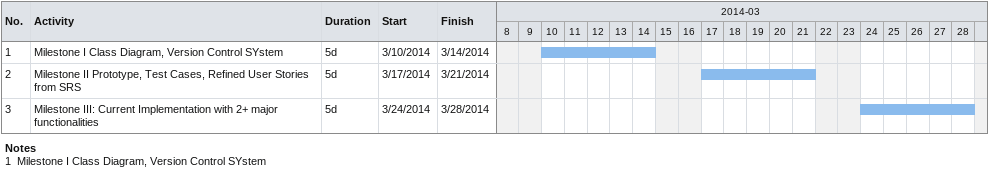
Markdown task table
| ID | Task | Duration | Start | Finish |
|---|---|---|---|---|
| 1 | Milestone I Class Diagram, Version Control SYstem | 5d | 2014-03-10 | 2014-03-14 |
| 2 | Milestone II Prototype, Test Cases, Refined User Stories from SRS | 5d | 2014-03-17 | 2014-03-21 |
| 3 | Milestone III: Current Implementation with 2+ major functionalities | 5d | 2014-03-24 | 2014-03-28 |

Notes
- 1: Milestone I Class Diagram, Version Control SYstem
